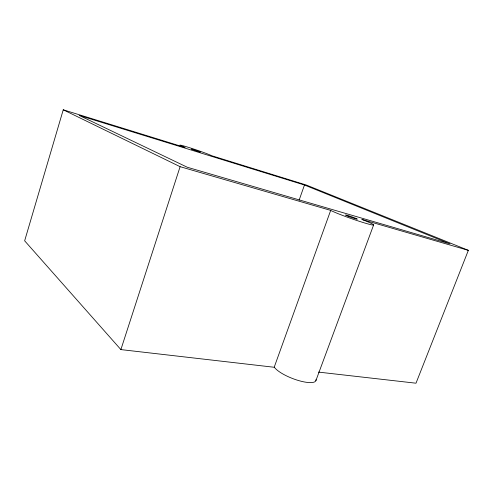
<?xml version="1.0" encoding="UTF-8"?>
<svg xmlns="http://www.w3.org/2000/svg" width="493" height="493" viewBox="0 0 493 493"><rect width="100%" height="100%" fill="white"/><g stroke="black" fill="none" stroke-linecap="round" stroke-linejoin="round"><path stroke-width="0.74" d="M318.41 372.092L416 383.203L468.35 250.345L306.215 184.998L211.571 155.683A16.891 0.752 18.7 0 0 188.197 147.278A16.891 0.752 18.7 0 0 184.739 147.376L185.072 147.499L63.246 109.797L24.65 240.812L120.884 349.592L274.385 367.285A22.69 6.452 21.2 0 0 298.357 380.491A22.69 6.452 21.2 0 0 315.995 379.622M120.884 349.592L180.105 166.677L63.246 109.797M299.103 200.238L304.464 185.017L79.17 115.417L187.334 167.269L450.004 243.881L304.464 185.017M274.262 367.063L330.686 210.388L180.105 166.677M315.884 380.664L373.626 224.944M468.35 250.345L361.844 219.428L362.361 219.625A23.498 1.436 19.4 0 1 366.046 223.391A23.498 1.436 19.4 0 1 330.865 210.486L330.686 210.388M200.207 152.004L191.678 149.12L200.207 152.004M348.163 216.279A6.261 0.382 19.4 0 0 357.289 219.151A6.261 0.382 19.4 0 0 348.711 215.768A6.261 0.382 19.4 0 0 348.163 216.279"/></g></svg>
